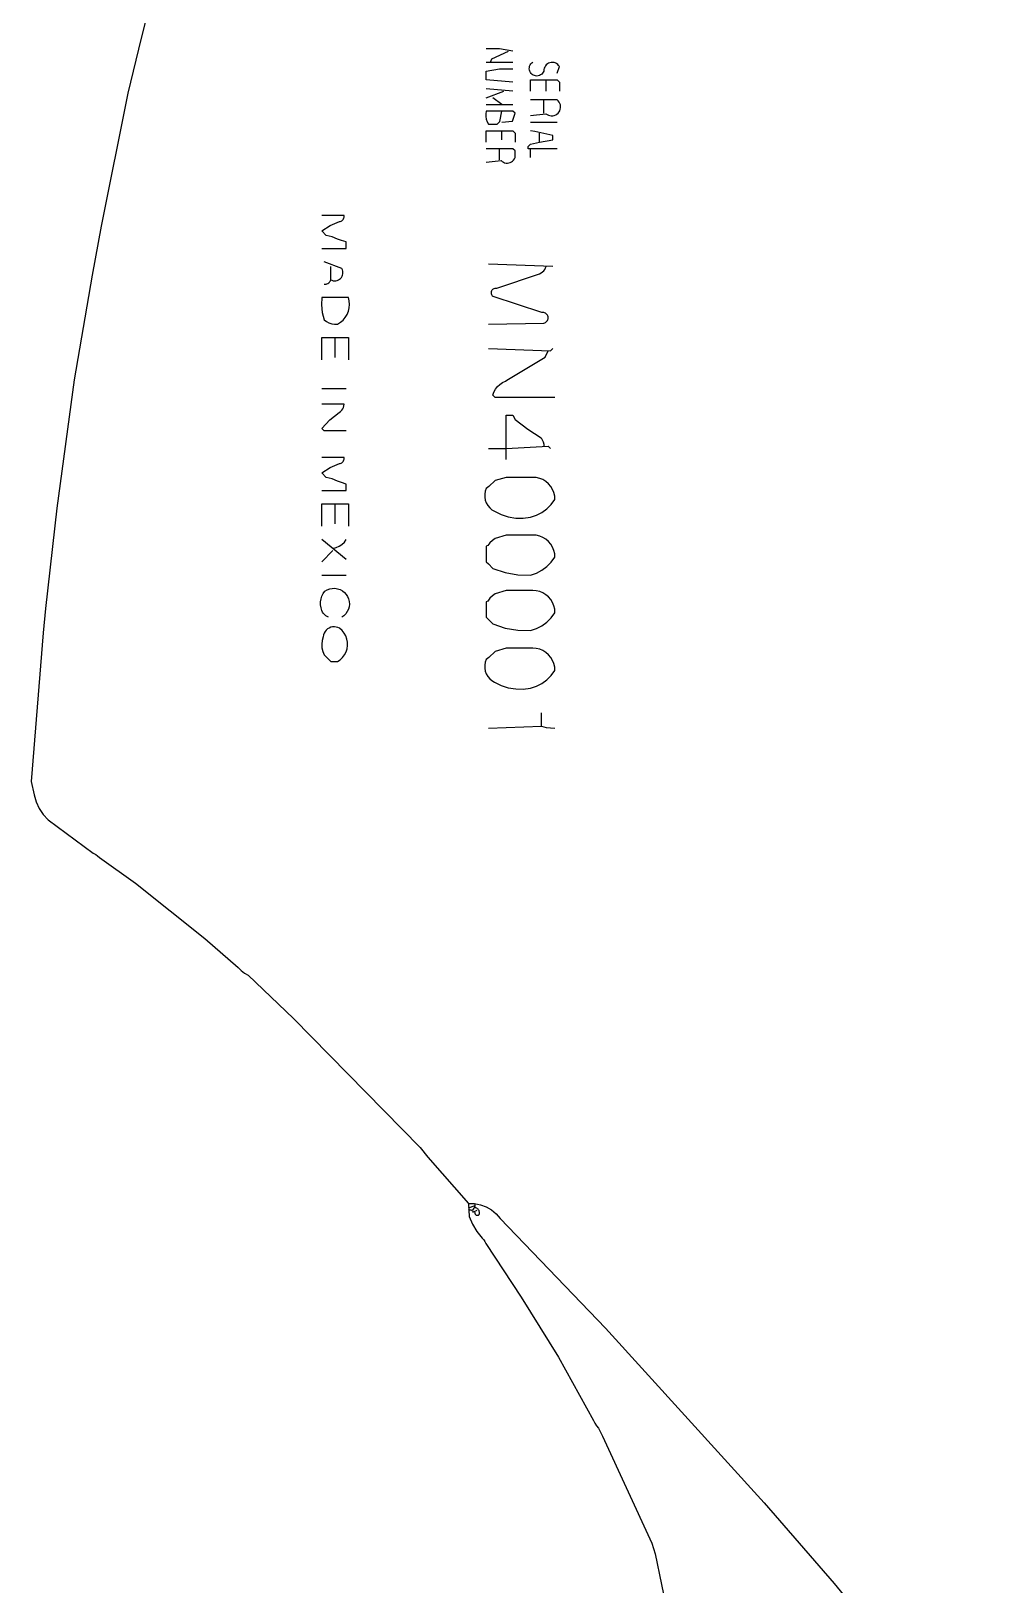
# Model space of a CAD drawing. Extents: x -68 to 722, y 3924 to 4942.
# Drawn here: x 512.4 to 549.9, y 4748 to 4809.1 of the extents above; entities that cross this region are included whole.
import ezdxf

# ---------------------------------------------------------------- set-up
doc = ezdxf.new("R2010")
doc.units = 0
doc.layers.get('0').update_dxf_attribs({"linetype": 'CONTINUOUS'})

msp = doc.modelspace()

# ---------------------------------------------------------------- linework, layer by layer
at = {"color": 7, "linetype": 'CONTINUOUS'}
for p, q in [((530.272769, 4807.85277), (531.320586, 4807.85277)), ((532.630356, 4806.71764), (532.630356, 4807.154228)), ((531.320586, 4806.71764), (530.272769, 4806.804957)), ((530.272769, 4806.455687), (530.971314, 4806.71764)), ((530.883995, 4806.193734), (530.534723, 4806.455687)), ((532.543038, 4805.844463), (532.543038, 4806.368369)), ((530.272769, 4806.193734), (531.320586, 4806.193734)), ((530.883995, 4804.796651), (530.883995, 4805.145921)), ((532.01913, 4805.495192), (533.066946, 4805.495192)), ((532.368402, 4804.709333), (532.368402, 4805.058604)), ((530.796677, 4804.010791), (530.796677, 4804.44738)), ((532.01913, 4804.098109), (532.01913, 4804.44738)), ((532.89231, 4799.819543), (530.360087, 4799.90686)), ((524.335143, 4796.239517), (524.335143, 4797.025377)), ((523.811235, 4795.01707), (524.771733, 4795.01707)), ((524.335143, 4789.690691), (524.335143, 4790.47655)), ((524.771733, 4788.293608), (523.811235, 4789.079467)), ((523.811235, 4788.20629), (524.247825, 4788.642879)), ((523.811235, 4787.682384), (524.771733, 4787.682384)), ((532.45572, 4781.744781), (532.45572, 4782.268687)), ((529.574225, 4762.796843), (529.836179, 4762.884161))]:
    msp.add_line(p, q, dxfattribs=at)
for points in [[(520.117682, 4822.443555), (516.597456, 4808.369952), (516.183743, 4806.638006), (515.131386, 4801.397198), (514.775478, 4799.478654), (514.068289, 4795.361101), (513.383716, 4790.307154), (512.935862, 4786.369039), (512.848893, 4785.408806), (512.372573, 4779.561839), (512.495255, 4779.043871), (512.56929, 4778.765269), (512.688732, 4778.502907), (512.850237, 4778.264126), (513.049288, 4778.055609), (514.808746, 4776.75021), (514.913528, 4776.697819), (514.98996, 4776.639515), (515.057602, 4776.571208), (516.485252, 4775.562689), (519.205209, 4773.384113), (520.514979, 4772.248983), (520.63322, 4772.131404), (520.764844, 4772.02903), (520.90791, 4771.943371), (522.69793, 4770.240676), (527.674185, 4765.170138), (527.980671, 4764.783321), (529.574225, 4762.971479), (529.605048, 4762.455256), (529.738112, 4762.146936), (529.91076, 4761.858908), (530.119963, 4761.596225), (530.176472, 4761.535812), (530.222019, 4761.466758), (530.255306, 4761.391028), (531.648028, 4759.282306), (533.119337, 4756.929095), (534.498962, 4754.431809), (534.550832, 4754.325323), (534.615179, 4754.225878), (534.691062, 4754.134929), (534.848234, 4753.820585), (536.790798, 4749.604188), (536.926403, 4749.184016), (537.921392, 4744.366874)], [(531.320586, 4808.289358), (530.800383, 4808.377478), (530.272769, 4808.376676)], [(530.447405, 4807.85277), (530.491064, 4807.983746), (531.14595, 4808.289358)], [(531.320586, 4807.066911), (530.272769, 4807.154228), (530.272769, 4807.503499), (530.793075, 4807.590385), (531.320586, 4807.590817)], [(533.066946, 4807.416181), (533.154264, 4807.678134), (533.123696, 4807.723344), (533.086026, 4807.762833), (533.042308, 4807.795499), (532.993761, 4807.820431), (532.941741, 4807.836931), (532.887699, 4807.844541), (532.833145, 4807.843046), (532.779602, 4807.832489), (532.728563, 4807.813165), (532.681454, 4807.785613), (532.63959, 4807.750603), (532.604139, 4807.70911), (532.576091, 4807.662295), (532.556229, 4807.611463), (532.545108, 4807.558034), (532.543038, 4807.503499), (532.521805, 4807.45698), (532.492878, 4807.414813), (532.457121, 4807.378258), (532.415603, 4807.348407), (532.369565, 4807.326152), (532.320382, 4807.312158), (532.269523, 4807.306844), (532.218509, 4807.310367), (532.168864, 4807.322624), (532.122072, 4807.343246), (532.07953, 4807.37162), (532.042511, 4807.406895), (532.012119, 4807.448019), (531.989264, 4807.493763), (531.974628, 4807.542759), (531.968649, 4807.593543), (531.971505, 4807.644599), (531.983112, 4807.694399), (532.003121, 4807.741457), (532.030936, 4807.784366), (532.065725, 4807.821843), (532.106448, 4807.85277)], [(532.01913, 4806.71764), (532.01913, 4807.154228), (533.066946, 4807.154228), (533.154264, 4807.066911), (533.154264, 4806.71764)], [(532.01913, 4805.757145), (532.621624, 4805.826999), (532.669179, 4805.792395), (532.721849, 4805.766227), (532.778153, 4805.74923), (532.836505, 4805.741885), (532.895264, 4805.744396), (532.952777, 4805.756694), (533.007424, 4805.778433), (533.057669, 4805.809), (533.102098, 4805.847536), (533.13946, 4805.892957), (533.168704, 4805.943983), (533.189007, 4805.99918), (533.199798, 4806.056994), (533.200774, 4806.115799), (533.191906, 4806.173939), (533.173444, 4806.229779), (533.145908, 4806.281747), (533.110073, 4806.328381), (533.066946, 4806.368369), (532.01913, 4806.368369)], [(530.883995, 4805.495192), (531.312203, 4805.537192), (531.407904, 4805.844463), (531.320586, 4805.931781), (530.272769, 4805.931781), (530.257677, 4805.824104), (530.259085, 4805.715385), (530.27696, 4805.608135), (530.310889, 4805.504836), (530.360087, 4805.407874), (530.709359, 4805.407874), (530.808727, 4805.525317), (530.883995, 4805.931781)], [(530.272769, 4804.709333), (530.272769, 4805.145921), (531.320586, 4805.145921), (531.407904, 4805.058604), (531.407904, 4804.709333)], [(533.066946, 4804.44738), (531.931812, 4804.44738), (531.931812, 4804.534698), (532.01913, 4804.622015), (532.368402, 4804.709333), (532.89231, 4804.796651), (532.89231, 4804.971286), (532.185034, 4805.119726), (532.01913, 4805.145921)], [(530.272769, 4803.923474), (530.862166, 4803.988962), (530.903002, 4803.951139), (530.9497, 4803.920851), (531.000888, 4803.898988), (531.055059, 4803.886194), (531.110619, 4803.882846), (531.165934, 4803.889041), (531.219377, 4803.904597), (531.269375, 4803.929057), (531.314458, 4803.961702), (531.353299, 4804.00157), (531.384756, 4804.04749), (531.407904, 4804.098109), (531.407904, 4804.360062), (531.320586, 4804.44738), (530.272769, 4804.44738)], [(523.811235, 4800.518084), (524.771733, 4800.518084), (524.771733, 4800.780037), (524.588365, 4800.841159), (524.431193, 4800.89355), (524.21407, 4800.984384), (523.985871, 4801.04199), (523.811235, 4801.216625), (524.140809, 4801.428832), (524.501047, 4801.58336), (524.535041, 4801.589109), (524.567585, 4801.600489), (524.597754, 4801.617176), (524.62469, 4801.638694), (524.647628, 4801.664433), (524.665914, 4801.693659), (524.67903, 4801.725543), (524.686601, 4801.759178), (524.688414, 4801.793606), (524.684415, 4801.827849), (523.811235, 4801.827849)], [(524.160507, 4799.295636), (524.207729, 4799.273295), (524.25796, 4799.258946), (524.309858, 4799.252971), (524.362035, 4799.255531), (524.413099, 4799.266556), (524.461684, 4799.285753), (524.506493, 4799.312609), (524.546327, 4799.346406), (524.580124, 4799.386241), (524.60698, 4799.431049), (524.626178, 4799.479634), (524.637203, 4799.530698), (524.639763, 4799.582875), (524.633788, 4799.634772), (524.619438, 4799.685003), (524.597097, 4799.732225), (523.898553, 4799.994178)], [(523.898553, 4799.121001), (523.936833, 4799.118203), (523.975051, 4799.121739), (524.012168, 4799.131514), (524.04717, 4799.147261), (524.079106, 4799.168552), (524.107105, 4799.194805), (524.130403, 4799.225307), (524.148367, 4799.259225), (524.160507, 4799.295636), (524.160507, 4799.819543)], [(530.360087, 4797.549283), (532.541466, 4797.591195), (532.576149, 4797.60145), (532.608553, 4797.617512), (532.637715, 4797.638904), (532.662766, 4797.66499), (532.682962, 4797.694992), (532.697701, 4797.728019), (532.706546, 4797.763088), (532.709232, 4797.799154), (532.705679, 4797.835146), (532.695995, 4797.869992), (532.680465, 4797.902655), (532.659554, 4797.932163), (532.633883, 4797.957639), (532.604215, 4797.978323), (532.571434, 4797.993602), (532.536515, 4798.00302), (532.500497, 4798.006296), (532.464452, 4798.003335), (530.552187, 4798.632022), (530.527971, 4798.653913), (530.507912, 4798.679667), (530.492617, 4798.708505), (530.482548, 4798.739558), (530.478009, 4798.771884), (530.479138, 4798.804509), (530.485901, 4798.836444), (530.498092, 4798.866726), (530.515344, 4798.894439), (530.537135, 4798.918745), (530.562807, 4798.938909), (530.591582, 4798.954322), (530.622593, 4798.964519), (530.654901, 4798.96919), (530.68753, 4798.968195), (532.377134, 4799.531394), (532.435737, 4799.561826), (532.489198, 4799.600586), (532.536344, 4799.646821), (532.576138, 4799.699517), (532.607707, 4799.757515), (532.630356, 4799.819543)], [(524.422461, 4797.549283), (524.538787, 4797.621398), (524.642561, 4797.710634), (524.731288, 4797.814845), (524.802832, 4797.931522), (524.855473, 4798.057859), (524.887944, 4798.190817), (524.899463, 4798.327197), (524.889755, 4798.463718), (524.859051, 4798.597095), (523.811235, 4798.597095), (523.790823, 4798.302491), (523.820208, 4798.008646), (523.898553, 4797.723918), (523.988329, 4797.654174), (524.088577, 4797.60056), (524.196427, 4797.56461), (524.308794, 4797.547353), (524.422461, 4797.549283)], [(523.811235, 4796.1522), (523.811235, 4797.025377), (524.859051, 4797.025377), (524.859051, 4796.1522)], [(530.360087, 4796.588788), (532.804992, 4796.50147), (532.89231, 4796.588788)], [(532.979628, 4794.667799), (530.622041, 4794.667799), (530.534723, 4794.755117), (530.574619, 4794.877878), (530.634917, 4794.99201), (530.713839, 4795.094154), (530.809063, 4795.1813), (530.917785, 4795.250882), (531.036802, 4795.300852), (531.080461, 4795.344511), (532.595429, 4796.256981), (532.717674, 4796.50147)], [(524.771733, 4793.358034), (523.898553, 4793.358034), (523.811235, 4793.445351), (524.122095, 4793.791272), (524.48795, 4794.078405), (524.542836, 4794.115926), (524.590477, 4794.162301), (524.629462, 4794.216158), (524.658637, 4794.2759), (524.677137, 4794.33976), (524.684415, 4794.405846), (523.811235, 4794.405846)], [(531.058632, 4792.222904), (531.058632, 4793.969257), (531.320586, 4793.969257), (531.407904, 4793.794622), (531.918365, 4793.425181), (532.433891, 4793.074251), (532.481833, 4793.00061), (532.516607, 4792.919911), (532.537207, 4792.834488), (532.543038, 4792.74681)], [(523.811235, 4791.000456), (524.771733, 4791.000456), (524.771733, 4791.262409), (524.588365, 4791.323532), (524.431193, 4791.375922), (524.21407, 4791.466756), (523.985871, 4791.524362), (523.811235, 4791.698998), (524.140809, 4791.911204), (524.501047, 4792.065732), (524.535041, 4792.071482), (524.567585, 4792.082861), (524.597754, 4792.099548), (524.62469, 4792.121066), (524.647628, 4792.146805), (524.665914, 4792.176031), (524.67903, 4792.207915), (524.686601, 4792.24155), (524.688414, 4792.275978), (524.684415, 4792.310221), (523.811235, 4792.310221)], [(530.360087, 4792.659492), (531.058632, 4792.659492), (532.717674, 4792.74681), (532.804992, 4792.659492)], [(532.01913, 4789.952644), (532.248939, 4790.031363), (532.464472, 4790.14341), (532.660929, 4790.286286), (532.833932, 4790.456811), (532.979628, 4790.651185), (532.97097, 4790.788582), (532.940459, 4790.922828), (532.888879, 4791.050471), (532.817558, 4791.168226), (532.72833, 4791.273065), (532.62349, 4791.362293), (532.505735, 4791.433614), (532.378092, 4791.485193), (532.243846, 4791.515704), (532.106448, 4791.524362), (531.058632, 4791.524362), (530.632345, 4791.395918), (530.377551, 4791.16636), (530.272769, 4791.087774), (530.235389, 4790.977203), (530.217161, 4790.861917), (530.218604, 4790.745208), (530.239677, 4790.630408), (530.27978, 4790.520795), (530.337766, 4790.4195), (530.41198, 4790.329414), (530.500302, 4790.25311), (530.600212, 4790.192768), (530.864165, 4790.06363), (531.143888, 4789.973619), (531.433619, 4789.924588), (531.727384, 4789.917548), (532.01913, 4789.952644)], [(523.811235, 4789.603373), (523.811235, 4790.47655), (524.859051, 4790.47655), (524.859051, 4789.603373)], [(532.01913, 4787.682384), (532.248939, 4787.761104), (532.464472, 4787.87315), (532.660929, 4788.016026), (532.833932, 4788.186551), (532.979628, 4788.380925), (532.97097, 4788.518323), (532.940459, 4788.652569), (532.888879, 4788.780211), (532.817558, 4788.897966), (532.72833, 4789.002806), (532.62349, 4789.092033), (532.505735, 4789.163354), (532.378092, 4789.214933), (532.243846, 4789.245444), (532.106448, 4789.254102), (531.058632, 4789.254102), (530.632345, 4789.125658), (530.519572, 4789.046186), (530.420721, 4788.949947), (530.338258, 4788.839343), (530.272769, 4788.817514), (530.272769, 4788.20629), (530.360087, 4788.118972), (530.534723, 4787.944337), (531.014103, 4787.781062), (531.51282, 4787.693053), (532.01913, 4787.682384)], [(524.247825, 4788.730196), (524.373737, 4788.761501), (524.492425, 4788.813913), (524.600379, 4788.885882), (524.694409, 4788.975281), (524.771733, 4789.079467)], [(524.073189, 4786.023348), (524.014797, 4786.048999), (523.960846, 4786.083011), (523.912524, 4786.124637), (523.870899, 4786.172958), (523.836886, 4786.226909), (523.811235, 4786.285301), (523.776794, 4786.3966), (523.759674, 4786.511841), (523.760273, 4786.628345), (523.778578, 4786.743404), (523.814163, 4786.854342), (523.8662, 4786.958581), (523.93348, 4787.053697), (524.023138, 4787.104897), (524.120117, 4787.140326), (524.221666, 4787.158978), (524.324905, 4787.160325), (524.426905, 4787.144329), (524.524775, 4787.111442), (524.615739, 4787.062599), (524.697216, 4786.999183), (524.766896, 4786.922994), (524.822802, 4786.836193), (524.863349, 4786.741241), (524.887387, 4786.640831), (524.894235, 4786.537811), (524.883697, 4786.435103), (524.856073, 4786.335619), (524.812147, 4786.242182), (524.753163, 4786.157442), (524.680796, 4786.083801), (524.597097, 4786.023348)], [(532.01913, 4785.499442), (532.248939, 4785.578161), (532.464472, 4785.690207), (532.660929, 4785.833084), (532.833932, 4786.003609), (532.979628, 4786.197983), (532.97097, 4786.33538), (532.940459, 4786.469626), (532.888879, 4786.597268), (532.817558, 4786.715024), (532.72833, 4786.819863), (532.62349, 4786.909091), (532.505735, 4786.980412), (532.378092, 4787.031991), (532.243846, 4787.062502), (532.106448, 4787.07116), (531.058632, 4787.07116), (530.632345, 4786.942716), (530.519572, 4786.863244), (530.420721, 4786.767005), (530.338258, 4786.656401), (530.272769, 4786.634572), (530.272769, 4786.023348), (530.360087, 4785.93603), (530.534723, 4785.761395), (531.014103, 4785.59812), (531.51282, 4785.510111), (532.01913, 4785.499442)], [(524.422461, 4784.276994), (524.530216, 4784.349195), (524.624545, 4784.438225), (524.70285, 4784.541629), (524.762973, 4784.656561), (524.803258, 4784.779854), (524.822597, 4784.908112), (524.820455, 4785.037802), (524.796892, 4785.165351), (524.752558, 4785.287247), (524.688672, 4785.400131), (524.606996, 4785.500894), (524.509779, 4785.58676), (524.444872, 4785.61793), (524.375674, 4785.637832), (524.304125, 4785.645908), (524.232231, 4785.641931), (524.162009, 4785.626013), (524.095428, 4785.5986), (524.034355, 4785.560461), (523.980503, 4785.512665), (523.935381, 4785.456554), (523.900256, 4785.393699), (523.876112, 4785.325865), (523.863626, 4785.254952), (523.823374, 4785.113315), (523.806613, 4784.967027), (523.813787, 4784.819957), (523.844706, 4784.675994), (523.898553, 4784.538947), (524.160507, 4784.276994), (524.422461, 4784.276994)], [(532.01913, 4783.229182), (532.248939, 4783.307901), (532.464472, 4783.419948), (532.660929, 4783.562824), (532.833932, 4783.733349), (532.979628, 4783.927723), (532.97097, 4784.065121), (532.940459, 4784.199367), (532.888879, 4784.327009), (532.817558, 4784.444764), (532.72833, 4784.549604), (532.62349, 4784.638831), (532.505735, 4784.710152), (532.378092, 4784.761731), (532.243846, 4784.792242), (532.106448, 4784.8009), (531.058632, 4784.8009), (530.632345, 4784.672456), (530.377551, 4784.442898), (530.272769, 4784.364312), (530.235389, 4784.253741), (530.217161, 4784.138455), (530.218604, 4784.021746), (530.239677, 4783.906946), (530.27978, 4783.797334), (530.337766, 4783.696038), (530.41198, 4783.605952), (530.500302, 4783.529649), (530.600212, 4783.469306), (530.864165, 4783.340169), (531.143888, 4783.250157), (531.433619, 4783.201126), (531.727384, 4783.194086), (532.01913, 4783.229182)], [(530.360087, 4781.657464), (532.45572, 4781.744781), (532.63708, 4781.691081), (532.979628, 4781.657464)], [(529.574225, 4762.971479), (529.813246, 4762.964981), (530.047888, 4762.918978), (530.271667, 4762.834742), (530.4784, 4762.714599), (530.662375, 4762.56187), (530.818507, 4762.380774), (534.966113, 4758.059859), (541.208479, 4751.199308), (543.959871, 4748.018325), (549.852179, 4740.806233)], [(529.748861, 4762.709525), (529.781211, 4762.74493), (529.807208, 4762.785231), (529.826125, 4762.829301), (529.837433, 4762.875906), (529.840816, 4762.923745), (529.836179, 4762.971479)], [(529.574225, 4762.709525), (529.593336, 4762.716131), (529.613252, 4762.719621), (529.633471, 4762.719908), (529.653478, 4762.716985), (529.672769, 4762.710925), (529.690854, 4762.701882), (529.707277, 4762.690086), (529.72162, 4762.675834), (529.733521, 4762.659487), (529.742679, 4762.641459), (529.748861, 4762.622208), (529.923497, 4762.709525)], [(529.836179, 4762.622208), (529.832485, 4762.606829), (529.831479, 4762.591045), (529.83319, 4762.575322), (529.837567, 4762.560123), (529.844482, 4762.545899), (529.853729, 4762.533068), (529.865037, 4762.52201), (529.878072, 4762.513051), (529.892447, 4762.506456), (529.907739, 4762.50242), (529.923497, 4762.501061), (529.939255, 4762.50242), (529.954547, 4762.506456), (529.968923, 4762.513051), (529.981957, 4762.52201), (529.993265, 4762.533068), (530.002513, 4762.545899), (530.009427, 4762.560123), (530.013805, 4762.575322), (530.015515, 4762.591045), (530.014509, 4762.606829), (530.010815, 4762.622208), (530.004362, 4762.654882), (529.992514, 4762.686008), (529.975609, 4762.714704), (529.954127, 4762.740155), (529.928676, 4762.761638), (529.89998, 4762.778542), (529.868853, 4762.79039), (529.836179, 4762.796843)]]:
    msp.add_lwpolyline(points, dxfattribs=at)

doc.saveas('drawing.dxf')
